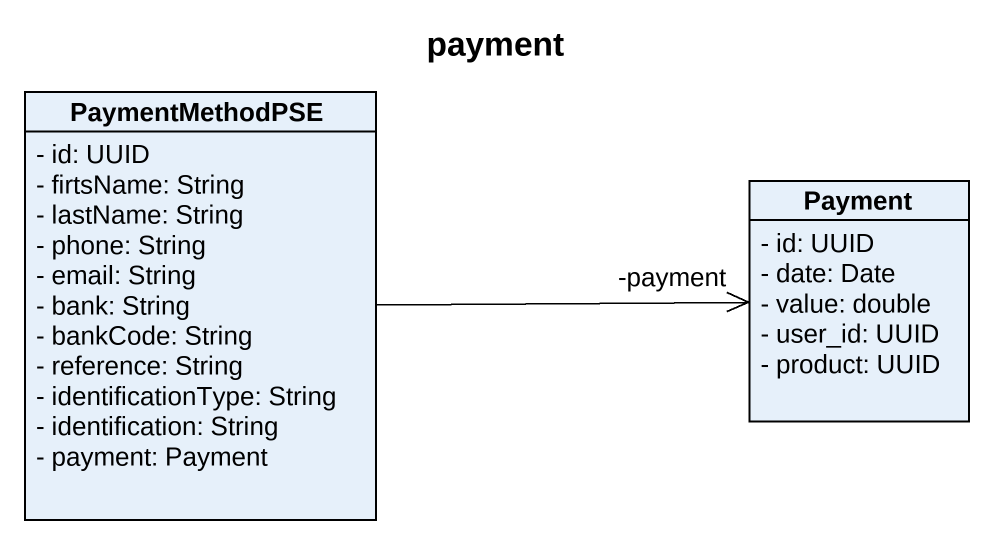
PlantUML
@startuml
title payment
hide circle
hide empty members
skinparam classAttributeIconSize 0
class PaymentMethodPSE {
  - id: UUID
  - firtsName: String
  - lastName: String
  - phone: String
  - email: String
  - bank: String
  - bankCode: String
  - reference: String
  - identificationType: String
  - identification: String
  - payment: Payment
}
class Payment {
  - id: UUID
  - date: Date
  - value: double
  - user_id: UUID
  - product: UUID
}
PaymentMethodPSE -right-> "-payment" Payment
@enduml
